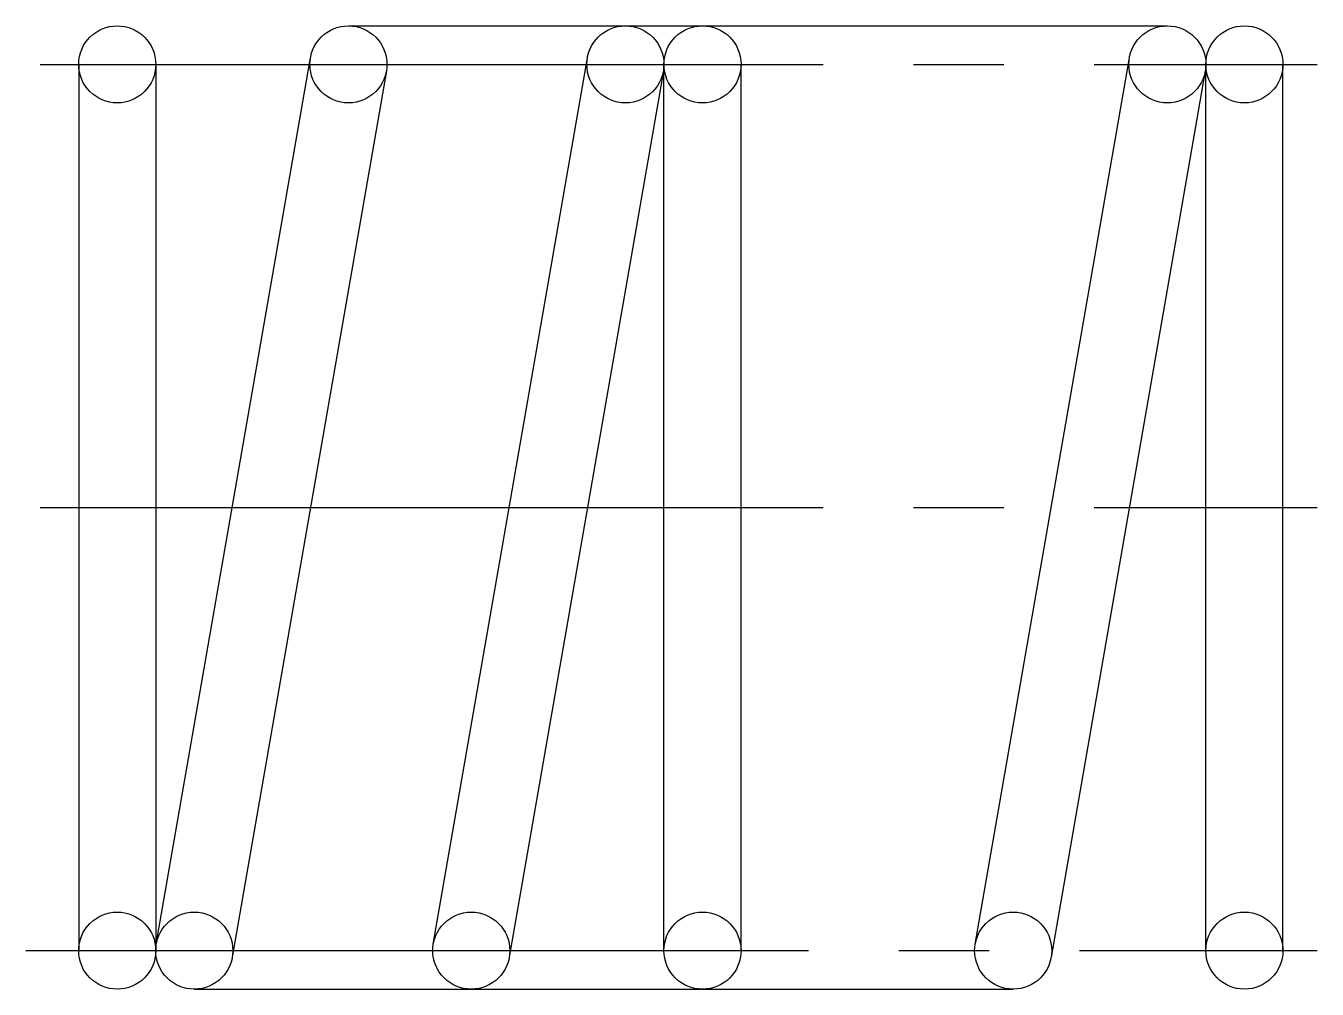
# Model space of a CAD drawing. Extents: x 1 to 16.6, y 1 to 14.3.
# Drawn here: x 11.25 to 16.62, y 10.29 to 14.29 of the extents above; entities outside this region: 2.
import ezdxf

# ---------------------------------------------------------------- set-up
doc = ezdxf.new("R2010")
doc.units = 0
doc.header["$LTSCALE"] = 0.25
doc.linetypes.add('CENTER', pattern=[17.5, 13, -1.5, 1.5, -1.5])
doc.linetypes.add('PHANTOM', pattern=[63.5, 31.75, -6.35, 6.35, -6.35, 6.35, -6.35])
doc.layers.get('0').update_dxf_attribs({"linetype": 'CONTINUOUS'})
doc.layers.add('CENTER', color=1, linetype='CENTER')

msp = doc.modelspace()

# ---------------------------------------------------------------- linework, layer by layer
at = {"color": 3, "linetype": 'PHANTOM'}
for p, q in [((12.5932, 14.2893), (15.9932, 14.2893)), ((12.9456, 10.4767), (13.5856, 14.1567)), ((13.9008, 14.1019), (13.2608, 10.4219)), ((13.9032, 10.4493), (13.9032, 14.1293)), ((14.2232, 10.4493), (14.2232, 14.1293)), ((11.9532, 10.2893), (15.3532, 10.2893))]:
    msp.add_line(p, q, dxfattribs=at)
for p, q in [((11.7956, 10.4767), (12.4356, 14.1567)), ((15.1956, 10.4767), (15.8356, 14.1567)), ((11.4732, 14.1293), (11.4732, 10.4493)), ((11.7932, 14.1293), (11.7932, 10.4493)), ((12.7508, 14.1019), (12.1108, 10.4219)), ((16.1508, 14.1019), (15.5108, 10.4219)), ((16.1532, 10.4493), (16.1532, 14.1293)), ((16.4732, 10.4493), (16.4732, 14.1293)), ((11.4732, 13.2093), (11.4732, 13.2094)), ((11.4732, 12.2893), (11.4733, 12.2893))]:
    msp.add_line(p, q)
for centre in [(11.6332, 14.1293), (12.5932, 14.1293), (15.9932, 14.1293), (16.3132, 14.1293), (11.6332, 10.4493), (11.9532, 10.4493), (15.3532, 10.4493), (16.3132, 10.4493)]:
    msp.add_circle(centre, 0.16)
for centre in [(13.7432, 14.1293), (14.0632, 14.1293), (13.1032, 10.4493), (14.0632, 10.4493)]:
    msp.add_circle(centre, 0.16, dxfattribs=at)
at = {"layer": 'CENTER', "color": 1, "linetype": 'CENTER'}
for p, q in [((11.3137, 14.1293), (16.6153, 14.1293)), ((11.3137, 12.2893), (16.6153, 12.2893)), ((11.2538, 10.4493), (16.6153, 10.4493))]:
    msp.add_line(p, q, dxfattribs=at)

# ---------------------------------------------------------------- texts
for s, p in [('WF4-5', (1, 2.5)), ('WF04', (1, 1))]:
    msp.add_text(s, height=0.4).set_placement(p)

doc.saveas('drawing.dxf')
